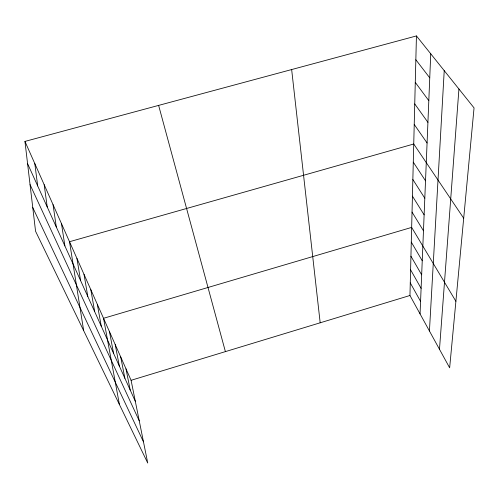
<?xml version="1.0" encoding="UTF-8"?>
<svg xmlns="http://www.w3.org/2000/svg" width="499" height="499" viewBox="0 0 499 499"><rect width="100%" height="100%" fill="white"/><g stroke="black" fill="none" stroke-linecap="round" stroke-linejoin="round"><path stroke-width="0.75" d="M416.44 35.934L474.05 107.903L449.649 367.813L409.953 295.495L416.44 35.934L24.95 141.417L35.56 231.249L147.748 463.066L131.087 380.3L24.95 141.417M420.058 313.896L430.737 53.798M429.433 330.98L444.229 70.652M439.482 349.294L458.93 89.015M131.087 380.3L409.953 295.495M415.842 59.755L429.751 77.85M415.28 82.391L428.816 100.667M414.744 103.923L427.924 122.349M414.226 124.438L427.075 142.976M463.69 218.219L413.74 144.005L69.517 241.722L83.664 330.65M413.284 162.15L425.522 180.819M412.854 179.515L424.805 198.209M412.436 196.144L424.125 214.857M412.037 212.094L423.47 230.794M455.893 301.277L411.656 227.401L103.536 318.3L119.404 404.502M411.288 242.096L422.241 260.74M410.939 256.224L421.661 274.824M410.596 269.816L421.106 288.353M410.272 282.896L420.57 301.371M32.759 207.565L143.469 441.821M30.052 184.605L139.246 420.844M27.57 163.61L135.316 401.308M158.626 105.401L225.398 351.62M126.004 368.861L130.202 390.025M120.721 356.972L124.875 378.286M115.225 344.603L119.336 366.06M109.499 331.716L113.56 353.317M97.317 304.296L101.247 326.153M90.824 289.682L94.673 311.65M84.038 274.413L87.799 296.481M76.946 258.445L80.601 280.6M61.489 223.652L64.882 245.926M53.05 204.665L56.287 226.964M44.174 184.68L47.23 206.979M34.818 163.628L37.675 185.896M291.653 69.561L320.183 322.797"/></g></svg>
